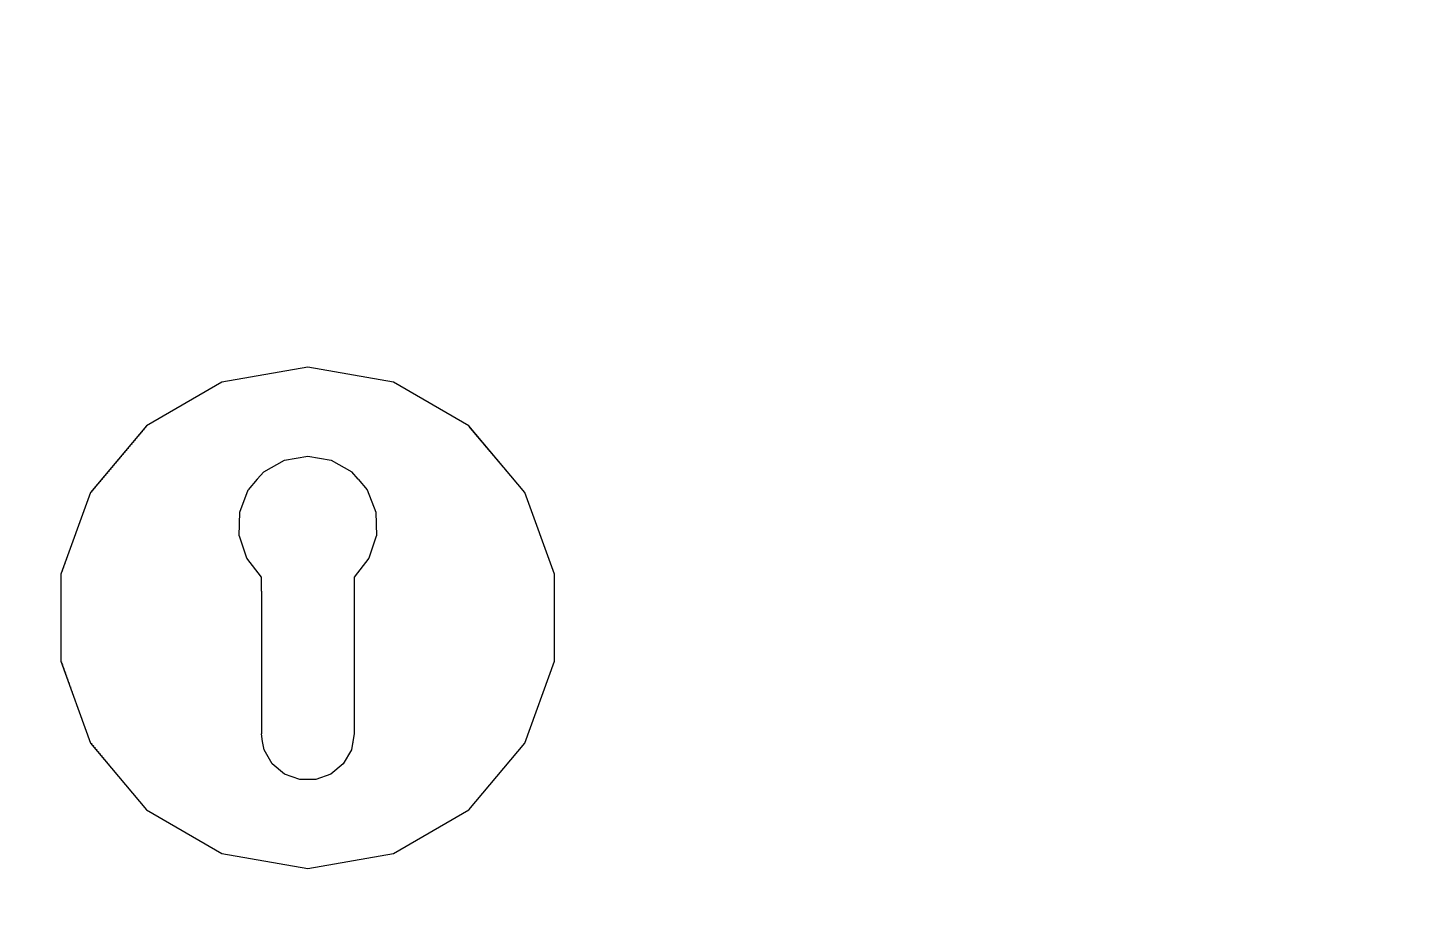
# Model space of a CAD drawing. Header units: millimetres. Extents: x -15634 to 67596, y -3027 to 55843.
# Drawn here: x 11392.2 to 11541.8, y 44965 to 45059.1 of the extents above; entities that cross this region are included whole.
import ezdxf

# ---------------------------------------------------------------- set-up
doc = ezdxf.new("R2010")
doc.units = ezdxf.units.MM
doc.header["$MEASUREMENT"] = 0
doc.set_wipeout_variables(frame=1)
doc.linetypes.add('Wipeout_Contour', pattern=[1000, 0, -1000])
doc.layers.add('Dimensioning - General', color=7, linetype='Continuous')
doc.layers.add('Structural - Bearing', color=7, linetype='Continuous')
for name, color, linetype, lineweight, true_color in [('Dimensioning - General_Pen_No__61', 7, 'Continuous', 20, 0x6a6a6a), ('Dimensioning - General_Pen_No__88', 7, 'Continuous', 20, 0xfd4435), ('Structural - Bearing_Pen_No__82', 7, 'Continuous', 20, 0xaaaaaa)]:
    doc.layers.add(name, color=color, linetype=linetype, lineweight=lineweight, true_color=true_color)
doc.styles.add('GENERATED_STYLE_6', font='calibril.ttf')
doc.dimstyles.new('GENERATED_STYLE__3', dxfattribs={"dimtxt": 195.999997, "dimasz": 106.4, "dimexe": 0.18, "dimexo": 0.0625, "dimgap": 0.09, "dimtad": 1, "dimdec": 0, "dimlfac": 0.1, "dimzin": 0, "dimdsep": 46, "dimtxsty": 'GENERATED_STYLE_6', "dimblk": 'ARROWHEAD_2', "dimblk1": 'ARROWHEAD_2', "dimblk2": 'ARROWHEAD_2', "dimcen": 0.09, "dimse1": 1, "dimse2": 1, "dimclrd": 256, "dimclre": 256, "dimclrt": 256, "dimadec": 0, "dimazin": 0, "dimtfac": 1, "dimtdec": 4, "dimtmove": 0, "dimatfit": 3, "dimfxl": 1, "dimtolj": 1, "dimtzin": 0, "dimarcsym": 0})

# ---------------------------------------------------------------- blocks, each defined once
blk = doc.blocks.new('*D65')
at = {"layer": 'Dimensioning - General_Pen_No__61', "color": 251, "linetype": 'Continuous', "lineweight": 20, "true_color": 0x6a6a6a, "transparency": 16777216}
for p, q in [((27454.43, 46736.02), (27594.43, 46655.19)), ((27629.43, 46695.6), (27419.43, 46695.6)), ((27524.43, 43995.6), (27524.43, 46695.6)), ((27454.43, 44036.02), (27594.43, 43955.19)), ((27629.43, 43995.6), (27419.43, 43995.6))]:
    blk.add_line(p, q, dxfattribs=at)
at = {"layer": 'Dimensioning - General_Pen_No__88', "color": 20, "lineweight": 20, "true_color": 0xfd4435, "transparency": 16777216, "char_height": 196, "attachment_point": 7, "rotation": 90, "style": 'GENERATED_STYLE_6'}
for s, insert in [('\\A1;{\\pql;\\fCalibri Light|b0|i0|c0|p34;20}', (27485.23, 46337.36)), ('\\A1;{\\pql;\\fCalibri Light|b0|i0|c0|p34;270}', (27485.23, 45107.27))]:
    blk.add_mtext(s, dxfattribs=dict(at, insert=insert))
blk = doc.blocks.new('ARROWHEAD_2')
at = {"color": 0, "linetype": 'Continuous', "lineweight": 0}
for p, q in [((-0.3781, -0.655), (0.3781, 0.655)), ((0, 0), (-1, 0))]:
    blk.add_line(p, q, dxfattribs=at)
blk = doc.blocks.new('*D113')
at = {"layer": 'Dimensioning - General_Pen_No__61', "color": 251, "linetype": 'Continuous', "lineweight": 20, "true_color": 0x6a6a6a, "transparency": 16777216}
for p, q in [((28004.43, 46736.02), (28144.43, 46655.19)), ((28179.43, 46695.6), (27969.43, 46695.6)), ((28074.43, 43995.6), (28074.43, 46695.6)), ((28004.43, 44036.02), (28144.43, 43955.19)), ((28179.43, 43995.6), (27969.43, 43995.6))]:
    blk.add_line(p, q, dxfattribs=at)
at = {"layer": 'Dimensioning - General_Pen_No__88', "color": 20, "lineweight": 20, "true_color": 0xfd4435, "transparency": 16777216, "char_height": 196, "attachment_point": 7, "rotation": 90, "style": 'GENERATED_STYLE_6'}
for s, insert in [('\\A1;{\\pql;\\fCalibri Light|b0|i0|c0|p34;20}', (28035.23, 46337.36)), ('\\A1;{\\pql;\\fCalibri Light|b0|i0|c0|p34;270}', (28035.23, 45107.27))]:
    blk.add_mtext(s, dxfattribs=dict(at, insert=insert))
blk = doc.blocks.new('*D135')
at = {"layer": 'Dimensioning - General_Pen_No__61', "color": 251, "linetype": 'Continuous', "lineweight": 20, "true_color": 0x6a6a6a, "transparency": 16777216}
for p, q in [((28554.43, 46936.02), (28694.43, 46855.19)), ((28729.43, 46895.6), (28519.43, 46895.6)), ((28624.43, 43995.6), (28624.43, 46895.6)), ((28554.43, 44036.02), (28694.43, 43955.19)), ((28729.43, 43995.6), (28519.43, 43995.6))]:
    blk.add_line(p, q, dxfattribs=at)
at = {"layer": 'Dimensioning - General_Pen_No__88', "color": 20, "lineweight": 20, "true_color": 0xfd4435, "transparency": 16777216, "insert": (28585.23, 45207.27), "char_height": 196, "attachment_point": 7, "rotation": 90, "style": 'GENERATED_STYLE_6'}
blk.add_mtext('\\A1;{\\pql;\\fCalibri Light|b0|i0|c0|p34;290}', dxfattribs=at)
blk = doc.blocks.new('*D161')
at = {"layer": 'Dimensioning - General_Pen_No__61', "color": 251, "linetype": 'Continuous', "lineweight": 20, "true_color": 0x6a6a6a, "transparency": 16777216}
for p, q in [((34964.93, 46736.02), (35104.93, 46655.19)), ((35139.93, 46695.6), (34929.93, 46695.6)), ((35034.93, 43995.6), (35034.93, 46695.6)), ((34964.93, 44036.02), (35104.93, 43955.19)), ((35139.93, 43995.6), (34929.93, 43995.6))]:
    blk.add_line(p, q, dxfattribs=at)
at = {"layer": 'Dimensioning - General_Pen_No__88', "color": 20, "lineweight": 20, "true_color": 0xfd4435, "transparency": 16777216, "char_height": 196, "attachment_point": 7, "rotation": 90, "style": 'GENERATED_STYLE_6'}
for s, insert in [('\\A1;{\\pql;\\fCalibri Light|b0|i0|c0|p34;20}', (34995.73, 46337.36)), ('\\A1;{\\pql;\\fCalibri Light|b0|i0|c0|p34;270}', (34995.73, 45107.27))]:
    blk.add_mtext(s, dxfattribs=dict(at, insert=insert))
blk = doc.blocks.new('*D209')
at = {"layer": 'Dimensioning - General_Pen_No__61', "color": 251, "linetype": 'Continuous', "lineweight": 20, "true_color": 0x6a6a6a, "transparency": 16777216}
for p, q in [((35514.93, 46736.02), (35654.93, 46655.19)), ((35689.93, 46695.6), (35479.93, 46695.6)), ((35584.93, 43995.6), (35584.93, 46695.6)), ((35514.93, 44036.02), (35654.93, 43955.19)), ((35689.93, 43995.6), (35479.93, 43995.6))]:
    blk.add_line(p, q, dxfattribs=at)
at = {"layer": 'Dimensioning - General_Pen_No__88', "color": 20, "lineweight": 20, "true_color": 0xfd4435, "transparency": 16777216, "char_height": 196, "attachment_point": 7, "rotation": 90, "style": 'GENERATED_STYLE_6'}
for s, insert in [('\\A1;{\\pql;\\fCalibri Light|b0|i0|c0|p34;20}', (35545.73, 46337.36)), ('\\A1;{\\pql;\\fCalibri Light|b0|i0|c0|p34;270}', (35545.73, 45107.27))]:
    blk.add_mtext(s, dxfattribs=dict(at, insert=insert))
blk = doc.blocks.new('*D231')
at = {"layer": 'Dimensioning - General_Pen_No__61', "color": 251, "linetype": 'Continuous', "lineweight": 20, "true_color": 0x6a6a6a, "transparency": 16777216}
for p, q in [((36064.93, 46936.02), (36204.93, 46855.19)), ((36239.93, 46895.6), (36029.93, 46895.6)), ((36134.93, 43995.6), (36134.93, 46895.6)), ((36064.93, 44036.02), (36204.93, 43955.19)), ((36239.93, 43995.6), (36029.93, 43995.6))]:
    blk.add_line(p, q, dxfattribs=at)
at = {"layer": 'Dimensioning - General_Pen_No__88', "color": 20, "lineweight": 20, "true_color": 0xfd4435, "transparency": 16777216, "insert": (36095.73, 45207.27), "char_height": 196, "attachment_point": 7, "rotation": 90, "style": 'GENERATED_STYLE_6'}
blk.add_mtext('\\A1;{\\pql;\\fCalibri Light|b0|i0|c0|p34;290}', dxfattribs=at)

msp = doc.modelspace()

# ---------------------------------------------------------------- wipeouts: each hides what was drawn before it
at = {"color": 254, "linetype": 'Wipeout_Contour', "lineweight": 0, "ltscale": 325074.270732}
msp.add_wipeout([(11428.78, 45009.39), (11429.7, 45007), (11429.76, 45004.44), (11429.74, 45004.39), (11439.66, 45016.21), (11431.57, 45020.88), (11427.8, 45010.53)], dxfattribs=at).dxf.layer = 'Structural - Bearing'
at = {"color": 254, "linetype": 'Wipeout_Contour', "lineweight": 0, "ltscale": 232049.112191}
msp.add_wipeout([(11431.57, 44970.33), (11439.66, 44975), (11427.37, 44989.65), (11427.37, 44983.1), (11427.22, 44982.27)], dxfattribs=at).dxf.layer = 'Structural - Bearing'

# ---------------------------------------------------------------- next in the draw order: wipeouts: each hides what was drawn before it
at = {"color": 254, "linetype": 'Wipeout_Contour', "lineweight": 0, "ltscale": 278606.902443}
msp.add_wipeout([(11428.95, 45002.02), (11427.37, 45000), (11427.37, 44998.49), (11445.66, 45009.05), (11439.66, 45016.21), (11429.74, 45004.39)], dxfattribs=at).dxf.layer = 'Structural - Bearing'
at = {"color": 254, "linetype": 'Wipeout_Contour', "lineweight": 0, "ltscale": 185662.317423}
msp.add_wipeout([(11427.37, 44989.65), (11439.66, 44975), (11445.66, 44982.15), (11427.37, 44992.72)], dxfattribs=at).dxf.layer = 'Structural - Bearing'

# ---------------------------------------------------------------- next in the draw order: wipeouts: each hides what was drawn before it
at = {"color": 254, "linetype": 'Wipeout_Contour', "lineweight": 0, "ltscale": 185793.310155}
msp.add_wipeout([(11439.72, 45016.29), (11431.6, 45020.98), (11431.57, 45020.88), (11439.66, 45016.21)], dxfattribs=at).dxf.layer = 'Structural - Bearing'
at = {"color": 254, "linetype": 'Wipeout_Contour', "lineweight": 0, "ltscale": 185726.588691}
msp.add_wipeout([(11427.37, 44996.49), (11448.86, 45000.28), (11445.66, 45009.05), (11427.37, 44998.49)], dxfattribs=at).dxf.layer = 'Structural - Bearing'
at = {"color": 254, "linetype": 'Wipeout_Contour', "lineweight": 0, "ltscale": 185685.204927}
msp.add_wipeout([(11427.37, 44992.72), (11445.66, 44982.15), (11448.86, 44990.93), (11427.37, 44994.72)], dxfattribs=at).dxf.layer = 'Structural - Bearing'

# ---------------------------------------------------------------- next in the draw order: wipeouts: each hides what was drawn before it
at = {"color": 254, "linetype": 'Wipeout_Contour', "lineweight": 0, "ltscale": 278655.216857}
msp.add_wipeout([(11427.11, 45011.33), (11427.8, 45010.53), (11431.57, 45020.88), (11422.37, 45022.5), (11422.37, 45013.03), (11424.89, 45012.59)], dxfattribs=at).dxf.layer = 'Structural - Bearing'
at = {"color": 254, "linetype": 'Wipeout_Contour', "lineweight": 0, "ltscale": 185777.296579}
msp.add_wipeout([(11445.75, 45009.1), (11439.72, 45016.29), (11439.66, 45016.21), (11445.66, 45009.05)], dxfattribs=at).dxf.layer = 'Structural - Bearing'
at = {"color": 254, "linetype": 'Wipeout_Contour', "lineweight": 0, "ltscale": 185706.64786}
msp.add_wipeout([(11427.37, 44994.72), (11448.86, 44990.93), (11448.86, 45000.28), (11427.37, 44996.49)], dxfattribs=at).dxf.layer = 'Structural - Bearing'
at = {"color": 254, "linetype": 'Wipeout_Contour', "lineweight": 0, "ltscale": 371247.350397}
msp.add_wipeout([(11427.07, 44981.39), (11426.2, 44979.89), (11424.87, 44978.77), (11423.24, 44978.18), (11422.37, 44978.18), (11422.37, 44968.7), (11431.57, 44970.33), (11427.22, 44982.27)], dxfattribs=at).dxf.layer = 'Structural - Bearing'

# ---------------------------------------------------------------- next in the draw order: wipeouts: each hides what was drawn before it
at = {"color": 254, "linetype": 'Wipeout_Contour', "lineweight": 0, "ltscale": 185797.006075}
msp.add_wipeout([(11431.6, 45020.98), (11422.37, 45022.6), (11422.37, 45022.5), (11431.57, 45020.88)], dxfattribs=at).dxf.layer = 'Structural - Bearing'
at = {"color": 254, "linetype": 'Wipeout_Contour', "lineweight": 0, "ltscale": 185750.893992}
msp.add_wipeout([(11448.96, 45000.29), (11445.75, 45009.1), (11445.66, 45009.05), (11448.86, 45000.28)], dxfattribs=at).dxf.layer = 'Structural - Bearing'
at = {"color": 254, "linetype": 'Wipeout_Contour', "lineweight": 0, "ltscale": 371233.994679}
msp.add_wipeout([(11421.5, 44978.18), (11419.87, 44978.77), (11418.54, 44979.89), (11417.67, 44981.39), (11417.51, 44982.27), (11413.17, 44970.33), (11422.37, 44968.7), (11422.37, 44978.18)], dxfattribs=at).dxf.layer = 'Structural - Bearing'
at = {"color": 254, "linetype": 'Wipeout_Contour', "lineweight": 0, "ltscale": 185615.103919}
msp.add_wipeout([(11431.6, 44970.23), (11439.72, 44974.92), (11439.66, 44975), (11431.57, 44970.33)], dxfattribs=at).dxf.layer = 'Structural - Bearing'

# ---------------------------------------------------------------- next in the draw order: linework, layer by layer
at = {"layer": 'Structural - Bearing_Pen_No__82', "color": 253, "linetype": 'Continuous', "lineweight": 20, "true_color": 0xaaaaaa}
for p, q in [((11439.72, 45016.29), (11431.6, 45020.98)), ((11445.75, 45009.1), (11439.72, 45016.29))]:
    msp.add_line(p, q, dxfattribs=at)

# ---------------------------------------------------------------- next in the draw order: wipeouts: each hides what was drawn before it
at = {"color": 254, "linetype": 'Wipeout_Contour', "lineweight": 0, "ltscale": 278644.139575}
msp.add_wipeout([(11419.85, 45012.59), (11422.37, 45013.03), (11422.37, 45022.5), (11413.17, 45020.88), (11416.93, 45010.53), (11417.62, 45011.33)], dxfattribs=at).dxf.layer = 'Structural - Bearing'
at = {"color": 254, "linetype": 'Wipeout_Contour', "lineweight": 0, "ltscale": 232028.204203}
msp.add_wipeout([(11405.08, 44975), (11413.17, 44970.33), (11417.51, 44982.27), (11417.37, 44983.1), (11417.37, 44989.65)], dxfattribs=at).dxf.layer = 'Structural - Bearing'
at = {"color": 254, "linetype": 'Wipeout_Contour', "lineweight": 0, "ltscale": 185645.033755}
msp.add_wipeout([(11439.72, 44974.92), (11445.75, 44982.1), (11445.66, 44982.15), (11439.66, 44975)], dxfattribs=at).dxf.layer = 'Structural - Bearing'
at = {"color": 254, "linetype": 'Wipeout_Contour', "lineweight": 0, "ltscale": 185594.347154}
msp.add_wipeout([(11422.37, 44968.6), (11431.6, 44970.23), (11431.57, 44970.33), (11422.37, 44968.7)], dxfattribs=at).dxf.layer = 'Structural - Bearing'

# ---------------------------------------------------------------- next in the draw order: linework, layer by layer
at = {"layer": 'Structural - Bearing_Pen_No__82', "color": 253, "linetype": 'Continuous', "lineweight": 20, "true_color": 0xaaaaaa}
msp.add_line((11431.6, 44970.23), (11439.72, 44974.92), dxfattribs=at)

# ---------------------------------------------------------------- next in the draw order: wipeouts: each hides what was drawn before it
at = {"color": 254, "linetype": 'Wipeout_Contour', "lineweight": 0, "ltscale": 185787.937218}
msp.add_wipeout([(11422.37, 45022.6), (11413.13, 45020.98), (11413.17, 45020.88), (11422.37, 45022.5)], dxfattribs=at).dxf.layer = 'Structural - Bearing'
at = {"color": 254, "linetype": 'Wipeout_Contour', "lineweight": 0, "ltscale": 185680.523457}
msp.add_wipeout([(11445.75, 44982.1), (11448.96, 44990.92), (11448.86, 44990.93), (11445.66, 44982.15)], dxfattribs=at).dxf.layer = 'Structural - Bearing'
at = {"color": 254, "linetype": 'Wipeout_Contour', "lineweight": 0, "ltscale": 185585.268682}
msp.add_wipeout([(11413.13, 44970.23), (11422.37, 44968.6), (11422.37, 44968.7), (11413.17, 44970.33)], dxfattribs=at).dxf.layer = 'Structural - Bearing'

# ---------------------------------------------------------------- next in the draw order: linework, layer by layer
at = {"layer": 'Structural - Bearing_Pen_No__82', "color": 253, "linetype": 'Continuous', "lineweight": 20, "true_color": 0xaaaaaa}
for p, q in [((11431.6, 45020.98), (11422.37, 45022.6)), ((11439.72, 44974.92), (11445.75, 44982.1)), ((11422.37, 44968.6), (11431.6, 44970.23))]:
    msp.add_line(p, q, dxfattribs=at)

# ---------------------------------------------------------------- next in the draw order: wipeouts: each hides what was drawn before it
at = {"color": 254, "linetype": 'Wipeout_Contour', "lineweight": 0, "ltscale": 325043.750564}
msp.add_wipeout([(11415.95, 45009.39), (11416.93, 45010.53), (11413.17, 45020.88), (11405.08, 45016.21), (11415, 45004.39), (11414.98, 45004.44), (11415.04, 45007)], dxfattribs=at).dxf.layer = 'Structural - Bearing'
at = {"color": 254, "linetype": 'Wipeout_Contour', "lineweight": 0, "ltscale": 185717.286119}
msp.add_wipeout([(11448.96, 44990.92), (11448.96, 45000.29), (11448.86, 45000.28), (11448.86, 44990.93)], dxfattribs=at).dxf.layer = 'Structural - Bearing'

# ---------------------------------------------------------------- next in the draw order: linework, layer by layer
at = {"layer": 'Structural - Bearing_Pen_No__82', "color": 253, "linetype": 'Continuous', "lineweight": 20, "true_color": 0xaaaaaa}
for p, q in [((11448.96, 45000.29), (11445.75, 45009.1)), ((11448.96, 44990.92), (11448.96, 45000.29)), ((11445.75, 44982.1), (11448.96, 44990.92))]:
    msp.add_line(p, q, dxfattribs=at)

# ---------------------------------------------------------------- next in the draw order: wipeouts: each hides what was drawn before it
at = {"color": 254, "linetype": 'Wipeout_Contour', "lineweight": 0, "ltscale": 185767.19917}
msp.add_wipeout([(11413.13, 45020.98), (11405.01, 45016.29), (11405.08, 45016.21), (11413.17, 45020.88)], dxfattribs=at).dxf.layer = 'Structural - Bearing'

# ---------------------------------------------------------------- next in the draw order: linework, layer by layer
at = {"layer": 'Structural - Bearing_Pen_No__82', "color": 253, "linetype": 'Continuous', "lineweight": 20, "true_color": 0xaaaaaa}
msp.add_line((11422.37, 45022.6), (11413.13, 45020.98), dxfattribs=at)

# ---------------------------------------------------------------- next in the draw order: wipeouts: each hides what was drawn before it
at = {"color": 254, "linetype": 'Wipeout_Contour', "lineweight": 0, "ltscale": 278574.604391}
msp.add_wipeout([(11415.79, 45002.02), (11415, 45004.39), (11405.08, 45016.21), (11399.07, 45009.05), (11417.37, 44998.49), (11417.37, 45000)], dxfattribs=at).dxf.layer = 'Structural - Bearing'

# ---------------------------------------------------------------- next in the draw order: wipeouts: each hides what was drawn before it
at = {"color": 254, "linetype": 'Wipeout_Contour', "lineweight": 0, "ltscale": 185737.28841}
msp.add_wipeout([(11405.01, 45016.29), (11398.98, 45009.1), (11399.07, 45009.05), (11405.08, 45016.21)], dxfattribs=at).dxf.layer = 'Structural - Bearing'

# ---------------------------------------------------------------- next in the draw order: linework, layer by layer
at = {"layer": 'Structural - Bearing_Pen_No__82', "color": 253, "linetype": 'Continuous', "lineweight": 20, "true_color": 0xaaaaaa}
msp.add_line((11413.13, 45020.98), (11405.01, 45016.29), dxfattribs=at)

# ---------------------------------------------------------------- next in the draw order: wipeouts: each hides what was drawn before it
at = {"color": 254, "linetype": 'Wipeout_Contour', "lineweight": 0, "ltscale": 185697.098646}
msp.add_wipeout([(11417.37, 44998.49), (11399.07, 45009.05), (11395.88, 45000.28), (11417.37, 44996.49)], dxfattribs=at).dxf.layer = 'Structural - Bearing'

# ---------------------------------------------------------------- next in the draw order: wipeouts: each hides what was drawn before it
at = {"color": 254, "linetype": 'Wipeout_Contour', "lineweight": 0, "ltscale": 185701.809219}
msp.add_wipeout([(11398.98, 45009.1), (11395.78, 45000.29), (11395.88, 45000.28), (11399.07, 45009.05)], dxfattribs=at).dxf.layer = 'Structural - Bearing'

# ---------------------------------------------------------------- next in the draw order: linework, layer by layer
at = {"layer": 'Structural - Bearing_Pen_No__82', "color": 253, "linetype": 'Continuous', "lineweight": 20, "true_color": 0xaaaaaa}
msp.add_line((11405.01, 45016.29), (11398.98, 45009.1), dxfattribs=at)

# ---------------------------------------------------------------- next in the draw order: wipeouts: each hides what was drawn before it
at = {"color": 254, "linetype": 'Wipeout_Contour', "lineweight": 0, "ltscale": 185675.653987}
msp.add_wipeout([(11417.37, 44996.49), (11395.88, 45000.28), (11395.88, 44990.93), (11417.37, 44994.72)], dxfattribs=at).dxf.layer = 'Structural - Bearing'

# ---------------------------------------------------------------- next in the draw order: wipeouts: each hides what was drawn before it
at = {"color": 254, "linetype": 'Wipeout_Contour', "lineweight": 0, "ltscale": 185655.705668}
msp.add_wipeout([(11417.37, 44994.72), (11395.88, 44990.93), (11399.07, 44982.15), (11417.37, 44992.72)], dxfattribs=at).dxf.layer = 'Structural - Bearing'

# ---------------------------------------------------------------- next in the draw order: wipeouts: each hides what was drawn before it
at = {"color": 254, "linetype": 'Wipeout_Contour', "lineweight": 0, "ltscale": 185665.043483}
msp.add_wipeout([(11395.78, 45000.29), (11395.78, 44990.92), (11395.88, 44990.93), (11395.88, 45000.28)], dxfattribs=at).dxf.layer = 'Structural - Bearing'
at = {"color": 254, "linetype": 'Wipeout_Contour', "lineweight": 0, "ltscale": 185637.254584}
msp.add_wipeout([(11417.37, 44992.72), (11399.07, 44982.15), (11405.08, 44975), (11417.37, 44989.65)], dxfattribs=at).dxf.layer = 'Structural - Bearing'

# ---------------------------------------------------------------- next in the draw order: linework, layer by layer
at = {"layer": 'Structural - Bearing_Pen_No__82', "color": 253, "linetype": 'Continuous', "lineweight": 20, "true_color": 0xaaaaaa}
msp.add_line((11398.98, 45009.1), (11395.78, 45000.29), dxfattribs=at)

# ---------------------------------------------------------------- next in the draw order: wipeouts: each hides what was drawn before it
at = {"color": 254, "linetype": 'Wipeout_Contour', "lineweight": 0, "ltscale": 1160588.71621408}
msp.add_wipeout([(11415.04, 45007), (11414.98, 45004.44), (11415.79, 45002.02), (11417.37, 45000), (11417.37, 44983.1), (11417.67, 44981.39), (11418.54, 44979.89), (11419.87, 44978.77), (11421.5, 44978.18), (11423.24, 44978.18), (11424.87, 44978.77), (11426.2, 44979.89), (11427.07, 44981.39), (11427.37, 44983.1), (11427.37, 45000), (11428.95, 45002.02), (11429.76, 45004.44), (11429.7, 45007), (11428.78, 45009.39), (11427.11, 45011.33), (11424.89, 45012.59), (11422.37, 45013.03), (11419.85, 45012.59), (11417.62, 45011.33), (11415.95, 45009.39)], dxfattribs=at).dxf.layer = 'Structural - Bearing'
at = {"color": 254, "linetype": 'Wipeout_Contour', "lineweight": 0, "ltscale": 185631.420635}
msp.add_wipeout([(11395.78, 44990.92), (11398.98, 44982.1), (11399.07, 44982.15), (11395.88, 44990.93)], dxfattribs=at).dxf.layer = 'Structural - Bearing'
at = {"color": 254, "linetype": 'Wipeout_Contour', "lineweight": 0, "ltscale": 185588.968621}
msp.add_wipeout([(11405.01, 44974.92), (11413.13, 44970.23), (11413.17, 44970.33), (11405.08, 44975)], dxfattribs=at).dxf.layer = 'Structural - Bearing'

# ---------------------------------------------------------------- next in the draw order: linework, layer by layer
at = {"layer": 'Structural - Bearing_Pen_No__82', "color": 253, "linetype": 'Continuous', "lineweight": 20, "true_color": 0xaaaaaa}
for p, q in [((11419.85, 45012.59), (11422.37, 45013.03)), ((11422.37, 45013.03), (11424.89, 45012.59)), ((11416.93, 45010.53), (11417.62, 45011.33)), ((11417.62, 45011.33), (11419.85, 45012.59)), ((11424.89, 45012.59), (11427.11, 45011.33)), ((11427.8, 45010.53), (11427.11, 45011.33)), ((11416.93, 45010.53), (11415.95, 45009.39)), ((11427.8, 45010.53), (11428.78, 45009.39)), ((11415.04, 45007), (11415.95, 45009.39)), ((11428.78, 45009.39), (11429.7, 45007)), ((11414.98, 45004.44), (11415.04, 45007)), ((11429.7, 45007), (11429.76, 45004.44)), ((11415.79, 45002.02), (11415, 45004.39)), ((11429.74, 45004.39), (11428.95, 45002.02)), ((11417.37, 45000), (11415.79, 45002.02)), ((11428.95, 45002.02), (11427.37, 45000)), ((11395.78, 45000.29), (11395.78, 44990.92)), ((11417.37, 44998.49), (11417.37, 45000)), ((11427.37, 45000), (11427.37, 44998.49)), ((11417.37, 44998.49), (11417.37, 44996.49)), ((11427.37, 44998.49), (11427.37, 44996.49)), ((11417.37, 44996.49), (11417.37, 44994.72)), ((11427.37, 44996.49), (11427.37, 44994.72)), ((11417.37, 44994.72), (11417.37, 44992.72)), ((11427.37, 44994.72), (11427.37, 44992.72)), ((11417.37, 44992.72), (11417.37, 44989.65)), ((11427.37, 44992.72), (11427.37, 44989.65)), ((11417.37, 44989.65), (11417.37, 44983.1)), ((11427.37, 44989.65), (11427.37, 44983.1)), ((11417.51, 44982.27), (11417.37, 44983.1)), ((11427.37, 44983.1), (11427.22, 44982.27)), ((11417.67, 44981.39), (11417.51, 44982.27)), ((11418.54, 44979.89), (11417.67, 44981.39)), ((11427.07, 44981.39), (11426.2, 44979.89)), ((11427.22, 44982.27), (11427.07, 44981.39)), ((11419.87, 44978.77), (11418.54, 44979.89)), ((11426.2, 44979.89), (11424.87, 44978.77)), ((11421.5, 44978.18), (11419.87, 44978.77)), ((11424.87, 44978.77), (11423.24, 44978.18)), ((11422.37, 44978.18), (11421.5, 44978.18)), ((11423.24, 44978.18), (11422.37, 44978.18)), ((11413.13, 44970.23), (11422.37, 44968.6))]:
    msp.add_line(p, q, dxfattribs=at)

# ---------------------------------------------------------------- next in the draw order: wipeouts: each hides what was drawn before it
at = {"color": 254, "linetype": 'Wipeout_Contour', "lineweight": 0, "ltscale": 185604.997942}
msp.add_wipeout([(11398.98, 44982.1), (11405.01, 44974.92), (11405.08, 44975), (11399.07, 44982.15)], dxfattribs=at).dxf.layer = 'Structural - Bearing'

# ---------------------------------------------------------------- next in the draw order: linework, layer by layer
at = {"layer": 'Structural - Bearing_Pen_No__82', "color": 253, "linetype": 'Continuous', "lineweight": 20, "true_color": 0xaaaaaa}
for p, q in [((11395.78, 44990.92), (11398.98, 44982.1)), ((11398.98, 44982.1), (11405.01, 44974.92)), ((11405.01, 44974.92), (11413.13, 44970.23))]:
    msp.add_line(p, q, dxfattribs=at)

# ---------------------------------------------------------------- next in the draw order: dimensions: what is measured, and where the dimension line sits
at = {"layer": 'Dimensioning - General', "color": 251, "linetype": 'Continuous', "lineweight": 20, "true_color": 0x6a6a6a}
for base, p1, p2, picture, middle in [((28624.43, 46895.6), (2130.6, 43995.6), (2253.58, 46895.6), '*D135', (28487.23, 45431.4)), ((36134.93, 46895.6), (9641.09, 43995.6), (9764.08, 46895.6), '*D231', (35997.73, 45431.4)), ((28074.43, 46695.6), (-241.91, 43995.6), (-158.98, 46695.6), '*D113', (27937.23, 45331.4)), ((27524.43, 46695.6), (169.22, 43995.6), (-57.66, 46695.6), '*D65', (27387.23, 45331.4)), ((35584.93, 46695.6), (7268.59, 43995.6), (7351.52, 46695.6), '*D209', (35447.73, 45331.4)), ((35034.93, 46695.6), (7679.71, 43995.6), (7452.84, 46695.6), '*D161', (34897.73, 45331.4))]:
    dim = msp.add_linear_dim(base=base, p1=p1, p2=p2, angle=90, dimstyle='GENERATED_STYLE__3', dxfattribs=at)
    dim.commit()
    dim.dimension.update_dxf_attribs({"geometry": picture, "text_midpoint": middle, "dimtype": 160, "text_rotation": 90})

doc.saveas('drawing.dxf')
